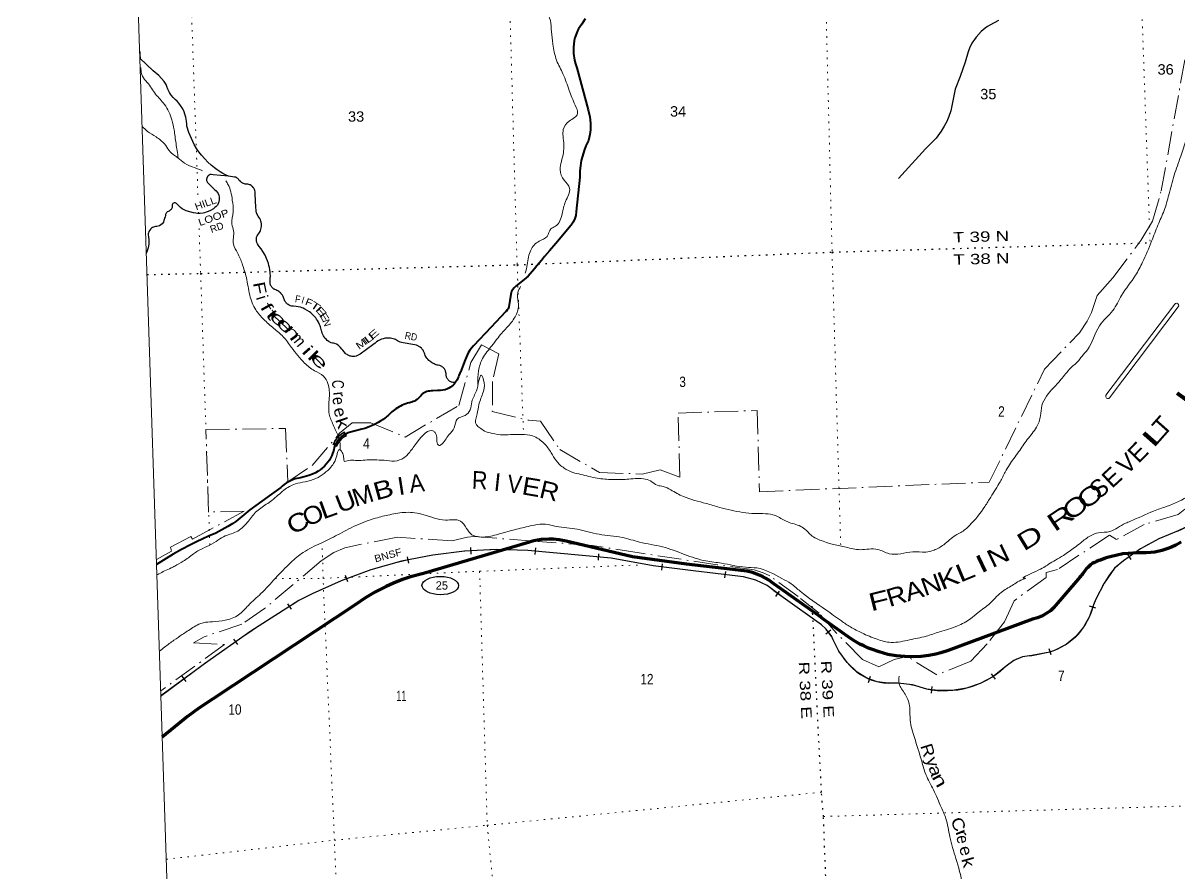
# Model space of a CAD drawing. Header units: feet. Extents: x 727543 to 978287, y 379550 to 572970.
# Drawn here: x 727553 to 747044, y 490263 to 504603 of the extents above; entities that cross this region are included whole.
import ezdxf
from ezdxf.enums import TextEntityAlignment as Align

# ---------------------------------------------------------------- set-up
doc = ezdxf.new("R2010")
doc.units = ezdxf.units.FT
doc.header["$LTSCALE"] = 80
doc.linetypes.add('DOT_DASHED', pattern=[7.7, 5, -1.2, 0.3, -1.2])
doc.linetypes.add('DOTTED', pattern=[1.5, 0.3, -1.2])
for name, color, linetype, lineweight in [('17', 7, 'Continuous', 25), ('23', 7, 'Continuous', 70), ('26', 7, 'Continuous', 40), ('29', 7, 'Continuous', 25), ('34', 7, 'Continuous', 25), ('39', 7, 'Continuous', 13), ('4', 7, 'Continuous', 13), ('44', 7, 'DOT_DASHED', 13), ('6', 7, 'DOTTED', 25), ('61', 7, 'Continuous', 13), ('7', 7, 'DOTTED', 13)]:
    doc.layers.add(name, color=color, linetype=linetype, lineweight=lineweight)
doc.layers.add('30', color=7, linetype='Continuous')
doc.layers.add('41', color=7, linetype='Continuous')

msp = doc.modelspace()

# ---------------------------------------------------------------- linework, layer by layer
at = {"layer": '17'}
msp.add_ellipse((734588.53, 495111.95), major_axis=(309.24, -1), ratio=0.500121, dxfattribs=at)
at = {"layer": '23'}
for points in [[(740325.32, 495064.05), (740215.51, 495143.04), (740120.8, 495210.05), (740009.31, 495270.9), (739925.96, 495304.71), (739851.63, 495329.5), (739758.16, 495353.17), (739521.16, 495380.32), (738740.75, 495471), (737831.64, 495595.72), (736709.23, 495860.86), (736594.04, 495884.51), (736499.44, 495894.65), (736419.91, 495896.76), (736288.98, 495888.02), (736163.12, 495864.36), (736035.43, 495828.16), (734304.95, 495315.34), (734084.06, 495258.07), (733951.17, 495212.99), (733796.87, 495153.27), (733674.11, 495098.05), (733484.9, 494998.88), (733318.21, 494899.71), (733155.19, 494784.37), (730748.35, 493192.68), (730514.98, 493040.27), (730325.77, 492902.78), (729899.34, 492552.9)], [(747085.53, 495841.64), (746990.22, 495792.46), (746917.25, 495758.94), (746838.32, 495730.63), (746754.93, 495704.55), (746639.51, 495677.73), (746570.26, 495670.29), (746491.33, 495663.58), (746413.9, 495662.09), (746337.95, 495662.09), (746266.46, 495660.6), (746188.28, 495654.64), (746098.18, 495644.21), (746002.13, 495626.33), (745909.06, 495604.72), (745818.96, 495577.9), (745788.25, 495566.18), (745720.87, 495541.22), (745692.2, 495532.27), (745656.83, 495519.61), (745619.97, 495501.73), (745582.37, 495481.61), (745555.19, 495462.61), (745529.88, 495441), (745506.05, 495419.02), (745487.06, 495398.16), (745472.64, 495380), (745459.24, 495361.56), (745432.43, 495321.51), (745418.29, 495304.37), (745406.93, 495290.96), (745389.62, 495271.03), (745374.35, 495252.78), (745343.61, 495217.92), (744931.68, 494737.69), (744877.89, 494687.02), (744804.81, 494637.58), (744746.14, 494602.57), (744658.66, 494567.55), (744575.29, 494542.84), (743152.88, 494015.26), (743029.92, 493975.9), (742944.49, 493954.27), (742825.1, 493931.61), (742700.56, 493916.16), (742576.02, 493909.98), (742423.69, 493912.04), (742274.45, 493925.43), (742133.44, 493950.15), (741987.29, 493991.34), (741859.67, 494036.66), (741811.02, 494056.6), (741729.47, 494093.57), (741663.24, 494124.68), (741580.33, 494174.27), (741500.58, 494224.77), (741153.43, 494473.41), (741056.11, 494541.48), (740960.59, 494610.01), (740325.32, 495064.05)]]:
    msp.add_lwpolyline(points, dxfattribs=at)
at = {"layer": '26'}
for points in [[(737031.39, 504672.76), (736973.61, 504587.85), (736917.81, 504504.78), (736901.56, 504473.52), (736882.92, 504427.09), (736859.54, 504357.26), (736848.58, 504309), (736832.49, 504190.18), (736834.69, 504090), (736853.69, 503975.2), (736870.49, 503916.7), (736892.42, 503850.16), (737080.89, 503141.43), (737108.19, 503022.97), (737122.81, 502914.75), (737119.88, 502800.68), (737109.65, 502721.7), (737087.73, 502623.72), (737042.42, 502530.12), (737012.1, 502452.98), (736984.33, 502360.12), (736964.6, 502283.34), (736949.98, 502193.4), (736941.94, 502109.31), (736939.02, 502004.75), (736880.75, 501422.83), (736871.79, 501356.16), (736855.71, 501304.98), (736826.48, 501243.55), (736797.25, 501193.83), (736535.82, 500886.18), (736432.05, 500762.97), (736348.28, 500662.52), (736295.3, 500599.27), (736217.65, 500507.14), (736176.18, 500456.87), (736072.02, 500332.94), (736038.52, 500305.98), (735861.29, 500161.84), (735845.4, 500149.32), (735832.07, 500136.53), (735810.69, 500109.65), (735799.36, 500091.01), (735791.33, 500072.91), (735784.2, 500052.44), (735779.63, 500031.78), (735745.57, 499817.96), (735738.53, 499799.8), (735730.49, 499784.08), (735716.6, 499762.15), (735697.6, 499736.92), (735689.91, 499729.06), (735689.91, 499729.06), (735444.75, 499471.85), (735146.77, 499158.12), (735084.47, 499086.15), (735057.43, 499041.54), (735005.55, 498923.08), (734964.63, 498801.7), (734926.79, 498712.49), (734918.81, 498693.21), (734902.12, 498653.75), (734894.23, 498634.71), (734879.04, 498598.55), (734870.66, 498581.19), (734861.09, 498563.92), (734846.54, 498541.69)], [(734846.54, 498541.69), (734822.25, 498512.47), (734803.27, 498492.51), (734785.57, 498476.74), (734758.23, 498458.07), (734734.74, 498443.9), (734708.68, 498431.35), (734669.75, 498416.54), (734630.18, 498408.17), (734592.7, 498404.79), (734538.33, 498401.25), (734462.08, 498397.06), (734435.7, 498396.74), (734408.15, 498394.5), (734387.68, 498390.79), (734381.27, 498389.35), (734361.64, 498384.07), (734338.79, 498375.78), (734318.83, 498366.27), (734294.05, 498352.26), (734279.4, 498341.64), (734272.96, 498334.87), (734266.04, 498324.08), (734259.25, 498314.62), (734247.66, 498299.8), (734231.89, 498282.9), (734217.57, 498269.69), (734196.64, 498252.62), (734176.28, 498239.5), (734151.5, 498225.81), (734130.25, 498215.98), (734108.21, 498208.09), (734085.67, 498201.65), (734066.84, 498197.95), (734055.09, 498194.73), (734034.33, 498188.29), (734004.87, 498178.14), (733974.78, 498166.54), (733944.84, 498153.5), (733919.41, 498141.58), (733893.98, 498128.05), (733836.29, 498091.9), (733814.72, 498076.76), (733793.48, 498060.01), (733771.59, 498042.3), (733749.54, 498021.85), (733707.04, 497982.88), (733694.17, 497972.25), (733673.25, 497953.24), (733659.25, 497942.45), (733622.06, 497914.59), (733586.34, 497890.44), (733540.63, 497862.74), (733478.5, 497829.56), (733439.23, 497811.21), (733389.66, 497790.59), (733313.85, 497763.05), (733262.35, 497748.88), (733053.26, 497696.53), (733032.68, 497689.14), (733010.15, 497680.12), (732986.01, 497667.88), (732961.87, 497652.74), (732929.68, 497629.88), (732909.08, 497610.87), (732894.27, 497597.67), (732875.28, 497577.05), (732854.36, 497550.32), (732840.84, 497529.39), (732817.02, 497483.32), (732800.92, 497443.39), (732789.98, 497406.02), (732782.25, 497370.6), (732772.6, 497340.96), (732759.08, 497307.47), (732739.77, 497270.11), (732717.88, 497230.17), (732692.13, 497194.1), (732662.51, 497157.38), (732633.54, 497124.53), (732597.49, 497091.67), (732562.09, 497064.62), (732526.68, 497039.5), (732483.54, 497014.37), (732433.33, 496990.54), (732369.6, 496966.71), (732289.77, 496946.09), (732229.9, 496931.92), (732142.02, 496910.35), (732096.32, 496894.24), (732048.68, 496872.98), (731993.95, 496842.71), (731954.68, 496814.36), (731923.78, 496789.24), (731896.1, 496766.05), (731742.88, 496656.55), (731578.08, 496535.44), (731375.45, 496390.77), (731141.44, 496190.56), (731090.53, 496158.69)], [(731090.53, 496158.69), (731004.8, 496106.75), (730905.66, 496052), (730800.08, 495998.53), (730679.69, 495943.14), (730584.33, 495902.52), (730477.02, 495850.97), (730373.27, 495800.15), (730221.6, 495719.25), (730081.37, 495639.07), (729803.15, 495465.7)]]:
    msp.add_lwpolyline(points, dxfattribs=at)
at = {"layer": '29'}
for points in [[(744002.75, 504644.63), (743853.28, 504569.38), (743816.12, 504548.39), (743778.53, 504519.52), (743710.1, 504463.32), (743624.42, 504363.6), (743552.73, 504265.62), (743512.52, 504178.14), (743489.79, 504116.9), (743441.8, 503943.59), (743353.4, 503700.5), (743273.21, 503488.64), (743200.7, 503123.98), (743165.88, 503024.72), (743130.91, 502945.11), (743086.32, 502862.88), (743037.36, 502779.77), (742949.5, 502661.25), (742771.39, 502480.05), (742316.8, 501982.95)], [(731016.42, 502017.57), (730965.68, 502043.71), (730921.38, 502068.06), (730876.46, 502095.53), (730827.79, 502127.37), (730782.24, 502158.58), (730723.92, 502206.34), (730669.01, 502257.53), (730616.6, 502312.47), (730562.94, 502373.65), (730518.02, 502432.34), (730476.84, 502489.77), (730435.66, 502557.2), (730347.07, 502756.98), (730314.62, 502863.11), (730311.81, 502897.14), (730309.32, 502950.2), (730296.84, 503017), (730281.86, 503066.32), (730267.51, 503107.53), (730244.43, 503156.85), (730208.87, 503213.04), (730179.54, 503250.49), (730148.34, 503284.21), (730117.15, 503315.42), (730083.15, 503348.2), (730057.57, 503380.04), (730040.73, 503403.14), (730021.38, 503432.48), (729991.04, 503491.26), (729975.6, 503531.84), (729963.36, 503568.58), (729944.72, 503598.95), (729928.81, 503619.09), (729843.64, 503718.36), (729747.55, 503798.27), (729520.97, 504009.83)], [(731016.42, 502017.57), (730757.53, 502043.59), (730722.47, 502046.61), (730707.36, 502046.61), (730689.82, 502039.35), (730675.92, 502028.46), (730662.62, 502014.55), (730648.11, 501989.14), (730646.29, 501969.18), (730647.5, 501947.4), (730655.97, 501923.81), (730663.83, 501911.1), (730787.54, 501791.49), (730808.17, 501772.73), (730825.7, 501749.75), (730840.82, 501725.55), (730852.31, 501697.12), (730858.96, 501664.45), (730860.17, 501627.55), (730854.72, 501588.23), (730844.45, 501559.79), (730829.94, 501531.36), (730806.22, 501507.02), (730785.96, 501489.77), (730762.99, 501471.02), (730711.6, 501440.47), (730672.9, 501423.23), (730638.14, 501410.83), (730613.05, 501404.17), (730587.66, 501398.43), (730537.33, 501392.84), (730493.19, 501391.03), (730465.99, 501393.44), (730425.48, 501401.91), (730301.81, 501434.97), (730268.14, 501451.67), (730237.61, 501470.43), (730205.56, 501494.32), (730186.22, 501512.77), (730167.78, 501531.53), (730152.66, 501550.58), (730141.18, 501560.56), (730129.39, 501566.31), (730116.09, 501568.43), (730102.18, 501568.13), (730089.48, 501563.29), (730079.21, 501557.24), (730071.04, 501549.07), (730066.21, 501536.67), (730065.3, 501523.97), (730067.42, 501513.98), (730067.11, 501502.49), (730064.09, 501488.88), (730059.56, 501478.59), (730049.88, 501460.14), (730039.61, 501449.56), (730029.03, 501441.39), (730012.86, 501432.47), (729996.23, 501425.21), (729983.53, 501417.04), (729974.46, 501407.97), (729965.7, 501395.26), (729959.95, 501385.28), (729954.21, 501371.07), (729951.19, 501355.34), (729946.65, 501334.77), (729939.03, 501307.17), (729928, 501271.03), (729917.8, 501245.69), (729897.85, 501217.86), (729876.08, 501197.89), (729852.81, 501184.28), (729829.53, 501175.21), (729808.67, 501170.97), (729786.68, 501168.49), (729766.04, 501165.23), (729749.42, 501159.78), (729734.3, 501152.82), (729718.89, 501143.45), (729701.51, 501128.17), (729687.6, 501110.93), (729674.91, 501088.55), (729666.14, 501064.05), (729663.12, 501045.29), (729662.51, 501023.21), (729664.63, 501001.13), (729671.04, 500939.95), (729673.24, 500909.93), (729671.43, 500873.93), (729668.86, 500845.95), (729661.3, 500808.75), (729652.23, 500776.99), (729629.74, 500716.59)], [(731717.49, 500237.26), (731719.19, 500256.5), (731721.11, 500284.38), (731721.7, 500307.75), (731721.99, 500329.35), (731721.99, 500349.17), (731720.52, 500371.35), (731719.33, 500392.35), (731717.26, 500409.51), (731714.6, 500427.85), (731713.12, 500444.42), (731707.22, 500477.55), (731699.23, 500513.05), (731690.07, 500547.66), (731675.58, 500591.14), (731659.32, 500633.44), (731633.3, 500688.17), (731598.13, 500748.81), (731565.31, 500793.77), (731534.86, 500834.89), (731520.97, 500851.16), (731502.64, 500878.08), (731493.18, 500902.34), (731486.75, 500931.55), (731487.35, 500964.82), (731490.98, 500989.62), (731500.65, 501012.01), (731512.14, 501030.76), (731527.86, 501053.14), (731539.34, 501070.08), (731547.81, 501084.6), (731556.27, 501105.16), (731563.53, 501124.52), (731568.82, 501146.15), (731572.45, 501170.35), (731573.05, 501195.75), (731571.24, 501218.44), (731567.31, 501242.03), (731562.77, 501261.09), (731553.41, 501284.38), (731544.04, 501304.34), (731528.32, 501328.23), (731515.93, 501345.47), (731496.88, 501382.68), (731490.54, 501403.24), (731482.98, 501431.37), (731480.86, 501449.22), (731479.05, 501490.65), (731463.75, 501723.29), (731463.79, 501741.85), (731463.49, 501757.58), (731459.56, 501776.63), (731452.6, 501794.78), (731446.86, 501807.18), (731440.82, 501817.46), (731431.45, 501830.47), (731418.45, 501845.29), (731409.98, 501852.25), (731395.78, 501862.23), (731380.36, 501871.91), (731369.78, 501876.14), (731357.09, 501880.07), (731342.88, 501882.79), (731328.37, 501884.91), (731315.07, 501885.21), (731299.35, 501887.63), (731283.63, 501890.66), (731268.22, 501896.1), (731251.29, 501903.97), (731232.85, 501914.55), (731215.92, 501928.47), (731198.39, 501946.61), (731189.55, 501958.34), (731182.6, 501968.77), (731177.46, 501975.13), (731171.42, 501981.33), (731163.86, 501987.68), (731156.45, 501992.67), (731149.5, 501996.45), (731143.91, 501998.87), (731137.26, 502001.44), (731128.49, 502003.86), (731117.31, 502005.67), (731016.42, 502017.57)], [(733084.78, 498980.83), (733067.16, 498984.95), (733055.63, 498988.49), (733044.4, 498993.23), (733034.06, 498997.66), (733024.9, 499002.99), (733015.44, 499008.6), (733001.84, 499018.66), (732988.84, 499029.9), (732942.73, 499084.02), (732927.95, 499102.06), (732904.9, 499130.45), (732893.97, 499141.98), (732883.62, 499151.45), (732873.28, 499160.32), (732863.52, 499168.01), (732836.18, 499184.13), (732810.47, 499194.18), (732788.89, 499200.1), (732768.21, 499203.65), (732746.3, 499209.38), (732738.1, 499213.15), (732726.65, 499219.07), (732716.82, 499224.84), (732706.1, 499231.57), (732681.44, 499249.76), (732661.34, 499268.39), (732643.01, 499288.21), (732627.05, 499309.8), (732618.18, 499323.11), (732606.36, 499346.47), (732596.01, 499371.91), (732587.89, 499396.61), (732584.94, 499412.28), (732580.8, 499431.21), (732575.48, 499453.99), (732567.5, 499477.94), (732560.99, 499497.17), (732553.61, 499515.51), (732533.8, 499557.5), (732517.84, 499584.71), (732502.47, 499608.66), (732487.1, 499629.66), (732469.37, 499650.96), (732451.63, 499670.77), (732429.17, 499693.25), (732407.3, 499712.77), (732380.99, 499733.18), (732306.38, 499777.62), (732276.3, 499791.29), (732258.64, 499798.32), (732230.41, 499808.08), (732192.77, 499818.02), (732157.22, 499821.28), (732111.96, 499825.23), (732079.89, 499828.34), (732058.9, 499834.4), (732037.17, 499844.61), (732023.21, 499853.25), (732012.86, 499860.35), (732003.7, 499868.04), (731994.9, 499875.85), (731991.39, 499879.62), (731986.29, 499885.24), (731981.89, 499890.64), (731977.05, 499897.15), (731967.59, 499911.9), (731960.2, 499925.51), (731953.25, 499942.81), (731949.56, 499958.04), (731937.51, 499988.15), (731931.89, 499999.39), (731924.35, 500011.96), (731915.63, 500024.23), (731907.21, 500034.88), (731903.22, 500040.5), (731891.39, 500052.5), (731877.5, 500065.52), (731863.9, 500075.87), (731847.34, 500085.63), (731833.74, 500093.62), (731816.3, 500101.31), (731800.38, 500107.12), (731792.32, 500110.74), (731783.45, 500115.55), (731774.36, 500121.61), (731766.3, 500127.75), (731757.73, 500135.37), (731750.23, 500143.47), (731745.06, 500149.76), (731738.85, 500158.86), (731734.49, 500166.18), (731730.79, 500172.98), (731727.4, 500181.05), (731724.59, 500188.45), (731721.41, 500199.61), (731719.27, 500209.82), (731718.01, 500220.32), (731717.57, 500229.86), (731717.49, 500237.26)], [(734843.85, 498538.5), (734826.73, 498537.26), (734807.67, 498538.59), (734790.38, 498542.14), (734776.2, 498546.57), (734763.64, 498552.19), (734754.51, 498556.67), (734744.24, 498563.62), (734738.48, 498567.69), (734733.01, 498572.42), (734729.1, 498576.04), (734724.89, 498580.18), (734720.75, 498584.69), (734714.32, 498592.31), (734710.04, 498598.37), (734703.99, 498607.69), (734698.23, 498619.08), (734694.09, 498629.43), (734690.62, 498640.15), (734687.74, 498653.53), (734686.3, 498667.91), (734685.41, 498681.21), (734684.97, 498693.04), (734683.49, 498703.54), (734681.42, 498714.33), (734677.58, 498726.46), (734674.18, 498735.77), (734670.63, 498744.05), (734664.13, 498756.62), (734656.3, 498768.45), (734646.25, 498780.57), (734639.9, 498787.37), (734630.74, 498795.8), (734620.1, 498804.08), (734611.68, 498809.11), (734601.34, 498815.17), (734592.47, 498819.01), (734582.72, 498823.01), (734572.97, 498825.52), (734554.13, 498828.85), (734533.74, 498833.58), (734517.78, 498838.01), (734502.41, 498843.34), (734485.27, 498851.02), (734471.98, 498856.94), (734456.02, 498865.81), (734440.65, 498875.57), (734427.05, 498885.33), (734409.62, 498899.82), (734395.43, 498912.24), (734376.15, 498932.42), (734362.63, 498948.02), (734349.63, 498968.13), (734334.19, 498995.99), (734326.8, 499014.33), (734322.07, 499031.77), (734317.05, 499044.49), (734310.54, 499058.09), (734304.93, 499069.03), (734297.54, 499081.16), (734288.31, 499093.95), (734277.08, 499107.7), (734268.95, 499116.13), (734249.6, 499133.13), (734238.66, 499140.97), (734228.47, 499147.33), (734217.83, 499153.39), (734208.52, 499158.12), (734184.28, 499167.74), (734160.05, 499174.24), (734122.81, 499180.45), (733962.89, 499208.71), (733932.79, 499215.05), (733910.33, 499220.97), (733889.64, 499229.25), (733868.95, 499239.3), (733849.45, 499251.72), (733835.08, 499262.03), (733815.76, 499270.06), (733794.48, 499276.56), (733770.24, 499282.48), (733748.96, 499285.43), (733718.11, 499287.32), (733686.78, 499286.73), (733657.23, 499284.37), (733625.9, 499277.27), (733598.12, 499267.81), (733572.11, 499257.75), (733541.37, 499242.37), (733511.82, 499222.85), (733488.17, 499202.15), (733450.93, 499171.99), (733237.25, 499016.15), (733216.57, 499003.73), (733192.33, 498991.31), (733166.91, 498983.62), (733148, 498979.48), (733123.76, 498977.11), (733102.48, 498977.7), (733084.78, 498980.83)]]:
    msp.add_lwpolyline(points, dxfattribs=at)
at = {"layer": '34'}
for p, q in [((735109.67, 495643.11), (735104.28, 495753.59)), ((736186.37, 495635.75), (736196.72, 495745.88)), ((734058.33, 495486.93), (734036.6, 495595.39)), ((737254.12, 495538.04), (737264.47, 495648.17)), ((746238.73, 495554), (746175.26, 495644.59)), ((738324.31, 495369.25), (738338.37, 495478.97)), ((739389.32, 495240.74), (739402.31, 495350.58)), ((733027.65, 495176.86), (732990.05, 495280.88)), ((740246.21, 494928.99), (740310.54, 495018.96)), ((732077.64, 494711.73), (732017.88, 494804.81)), ((745644.74, 494728.5), (745539.57, 494762.76)), ((741087.69, 494295.76), (741175.82, 494362.6)), ((731171.63, 494117.78), (731108.04, 494208.29)), ((744892.88, 493941.51), (744855.88, 494045.75)), ((730302.72, 493491.8), (730237.13, 493580.87)), ((741808.95, 493477.48), (741846.05, 493581.68)), ((743949.37, 493534.42), (743881.73, 493621.93)), ((742870.52, 493297.99), (742886.23, 493407.48))]:
    msp.add_line(p, q, dxfattribs=at)
at = {"layer": '34', "lineweight": 13}
for p, q in [((741014.41, 494448.68), (740215.59, 495019.86)), ((744866.28, 493988.84), (744566.76, 493928.02)), ((730438.75, 493661.64), (729868.16, 493241.51))]:
    msp.add_line(p, q, dxfattribs=at)
at = {"layer": '34'}
for points in [[(747257.56, 496144.07), (747034.53, 496032.68), (746708.32, 495900.95), (746399.06, 495733.01), (746110.86, 495531.08), (745958.63, 495402.83), (745783.19, 495151.46), (745641.99, 494879.48), (745603.09, 494785.34), (745538.93, 494588.42), (745438.28, 494407.58), (745304.83, 494249.39), (745143.52, 494119.72), (744960.32, 494023.38), (744865.99, 493989.9), (744566.58, 493929.11), (744408.11, 493908.15), (744259.59, 493848.57), (744130.48, 493754.12), (744099.43, 493722.71), (743906.51, 493573.6), (743691.87, 493457.97), (743461.25, 493378.9), (743220.81, 493338.51), (742977, 493337.87), (742790.87, 493364.58), (742550.6, 493433.66), (742302.25, 493463.61), (742141.64, 493461.8), (741956.01, 493485.85), (741779.7, 493548.63), (741620.62, 493647.32), (741619.74, 493648.02), (741449.98, 493814.63), (741310.48, 494007.25), (741205.12, 494220.52), (741196.76, 494242.29), (741092.88, 494379.27), (741015.1, 494449.54), (740367.95, 494908.71), (740098.58, 495110.12), (739908.45, 495202.62), (739704.41, 495257.68)], [(739704.26, 495257.71), (739607.44, 495269.91), (738854.38, 495359), (738178.74, 495445.59), (737472.32, 495572.38), (736066.95, 495704.44), (735530.5, 495718.29), (734994.51, 495692.16), (734461.94, 495626.18), (733935.77, 495520.72), (733418.91, 495376.37), (732914.25, 495193.93), (732424.58, 494974.41), (732202.72, 494860.02), (731394.97, 494341.41), (730609.56, 493789.62), (730438.1, 493662.52), (729876.36, 493248.66)]]:
    msp.add_lwpolyline(points, dxfattribs=at)
at = {"layer": '34', "lineweight": 13}
msp.add_lwpolyline([(739607.31, 495268.82), (738854.25, 495357.91), (738178.57, 495444.5), (737472.17, 495571.29), (736066.88, 495703.34)], dxfattribs=at)
for centre, radius, start, end in [((746448.45, 497485.2), 1567.39, 291.97523, 310.25849), ((748029.47, 493099.37), 3096.36, 108.73429, 131.95391), ((735612.96, 488518.01), 7199.65, 86.38523, 118.26763), ((747793.37, 493935.28), 2348.35, 141.34647, 158.78793), ((739516.12, 494154.6), 1117.95, 47.79331, 85.32143), ((744241.49, 475220.87), 23034.27, 121.50831, 126.81451), ((744554.16, 495018.08), 1075.53, 286.87, 347.48161), ((740558.99, 493866.54), 739.12, 30.50741, 51.96355), ((742524.36, 494739.55), 1418.77, 200.54025, 230.34783), ((744570.88, 493287.55), 640.48, 90.36838, 137.30251), ((742161.11, 494340.82), 880.33, 231.99095, 268.72905), ((743095.07, 494822.81), 1490.73, 258.21659, 312.39448), ((742239.5, 491898.91), 1564.86, 69.37826, 93.58767)]:
    msp.add_arc(centre, radius, start, end, dxfattribs=at)
at = {"layer": '39'}
for p, q in [((745814.72, 498322.9), (746974.5, 499859.81)), ((745874.59, 498277.72), (747034.37, 499814.63))]:
    msp.add_line(p, q, dxfattribs=at)
for centre, radius, start, end in [((747004.69, 499837.56), 37.51, 322.30589, 143.61514), ((745848.65, 498305.61), 38.09, 152.99555, 312.92549)]:
    msp.add_arc(centre, radius, start, end, dxfattribs=at)
for points in [[(736021.74, 500381.99), (736055.18, 500528.62), (736113.58, 500773.42), (736254.23, 500921.89), (736389.08, 501003.38), (736453.53, 501131.03), (736530.92, 501176.17), (736643.21, 501384.37), (736698.88, 501590.63), (736768.02, 501817.58), (736678.39, 501952.11), (736609.47, 502131.85), (736631.04, 502270.18), (736664.46, 502417), (736672.15, 502546.76), (736658.94, 502696.03), (736663.14, 502809.48), (736763.63, 502948.48), (736902.95, 503076.67), (736863.66, 503218.98), (736761.99, 503468.43), (736657.32, 503746.09), (736550.28, 503975.12), (736486.19, 504250.13), (736462.88, 504457.74), (736444.23, 504647.29), (736414.35, 504810.16), (736449.3, 504912.53), (736451.34, 505029.95), (736472.21, 505129.81), (736478.71, 505235.24), (736432.82, 505510.87), (736479.34, 505629.82), (736504.52, 505663.05), (736536.96, 505779.49), (736521.59, 505991.42), (736557.88, 506172.74), (736625.12, 506336.9), (736659.8, 506506.03), (736664.69, 506540.59), (736647.18, 506873.84), (736609.91, 507016.23), (736584.27, 507114.49), (736667.34, 507289.32), (736839.01, 507418.61), (736940.4, 507531.34), (736950.44, 507533.7), (737003.38, 507642.75), (737125.83, 507790.59), (737247.39, 507964.71), (737487.13, 508233.91), (737632.12, 508491.79), (737744.4, 508641.31), (737830.27, 508911.32), (737879.34, 509192.22), (738004.51, 509319.93), (738177.09, 509481.62), (738320.82, 509658.52), (738436.36, 509771.73), (738628.61, 509950.28), (738770.45, 510123.07), (738887.68, 510305.13), (738935.34, 510509.1), (738928.48, 510767.85), (738920.58, 510998.24), (738953.45, 511161.23), (739029.84, 511412.72), (739117.65, 511626.14), (739160.15, 511803.63), (739141.78, 511985.1), (739108.64, 512242.96), (739116.84, 512475.92), (739082.59, 512766.11), (739071.92, 513077.35), (739026.24, 513405.59), (739001.17, 513546.37), (738981.86, 513932.17), (738923.91, 514205.36), (738835.7, 514475.5), (738839.72, 514712.37), (738900.54, 514886.43), (738974.75, 515024.53)], [(750247.34, 509663.51), (750109.7, 509545.5), (750042.96, 509484.54), (749968.42, 509415.22), (749775.13, 509266.98), (749608.34, 509113.58), (749449.21, 508972.57), (749280.54, 508815.06), (749141.42, 508680.81), (748964.38, 508531.1), (748786.91, 508334.84), (748638.79, 508167.91), (748501.76, 507973.03), (748411.72, 507824.27), (748292.96, 507628), (748209.61, 507461.26), (748106.88, 507269.57), (747910.22, 506983.63), (747816.63, 506820.59), (747700.42, 506549.53), (747654.74, 506465.01), (747630.04, 506358.96), (747604.33, 506046.48), (747571.02, 505778.26), (747543.72, 505570.95), (747510.99, 505403.91), (747554.26, 505263.76), (747634.75, 505100.59), (747647.82, 504896.68), (747638.17, 504764.84), (747575.34, 504649.38), (747483.84, 504543.06), (747416.41, 504443.64), (747445.3, 504250.38), (747485.09, 504152.6), (747472.15, 503881.03), (747443.31, 503659.5), (747398.15, 503382.78), (747326.93, 503216.45), (747259.49, 503058.35), (747219.5, 502866.79), (747166.68, 502636.35), (747077.11, 502356.09), (746964.59, 502036.6), (746874.8, 501703.72), (746794.78, 501439.98), (746691.83, 501195.68), (746583.72, 500924.9), (746432.01, 500567.65), (746312.05, 500347.06), (746078.71, 500009.28), (745929.61, 499753.28), (745703.67, 499494.67), (745501.06, 499087.12), (745405.59, 498978.64), (745355.24, 498912.17), (745218.08, 498780.01), (745054.7, 498586.26), (744811.26, 498306.81), (744733.7, 498148.36), (744711.29, 497975.61), (744642.93, 497785.1), (744488.18, 497575.46), (744341.52, 497366.08), (744187.06, 497148.35), (744116.34, 497026.56), (744028.81, 496863.72), (743871.69, 496605.43), (743771.89, 496446.23), (743513.66, 496125.8), (743365.97, 496005.42), (743280.49, 495960.01), (743079.46, 495801.39), (742914.63, 495708.75), (742774, 495677.64), (742555.29, 495680.28), (742157.61, 495648.48), (741966.88, 495720.87), (741669.46, 495716.78), (741431.17, 495759.22), (741221.05, 495806.67), (741133.28, 495827.95), (741012.39, 495870.35), (740843.34, 495959.67), (740738.57, 496063.33), (740639.38, 496122.66), (740420.27, 496196.1), (740238.81, 496293.09), (739897.61, 496325.95), (739688.46, 496345.1), (739296.94, 496428.84)], [(729532.21, 504000.86), (729528.43, 504064.18), (729518.08, 504127.26), (729517.04, 504128.93)], [(730169.49, 502327.09), (730131.1, 502570.04), (730098.8, 502803.64), (730062.79, 502968.32), (729936.37, 503231.09), (729786.65, 503406.05), (729646.34, 503601.56), (729564.34, 503707.09), (729539.65, 503838.47), (729538.58, 503853.29)], [(730579.42, 502110.96), (730444.62, 502163.94), (730276.06, 502239.12), (730161.53, 502332.32), (730103.53, 502370.81), (730015.63, 502454.81), (729937.01, 502563.4), (729795.29, 502681.98), (729650.37, 502776.17), (729558.95, 502860.09)], [(732899.96, 497404.05), (732887.03, 497585.63), (732825.64, 497723.14), (732781.73, 497822.81), (732714.7, 498006.67), (732715.52, 498277.82), (732693.04, 498519.86), (732615.82, 498646.71), (732466.99, 498736.72), (732300.6, 498866.6), (732079.08, 499128.13), (731937.17, 499311.45), (731782.56, 499451.85), (731607.25, 499605.7), (731476.28, 499765.12), (731374.67, 500012.54), (731317.98, 500308.03), (731247.33, 500538.3), (731170.12, 500723.84), (731100.29, 500871.18), (731102.7, 501095.85), (731074.35, 501214.26), (731093.63, 501419.28), (731080.84, 501615.1), (731055.7, 501757.9), (731011.24, 501873.74), (730972.27, 501940.71)], [(735222.42, 498506), (735232.16, 498734.11), (735301.85, 498944.9), (735458.48, 499158.66), (735625.22, 499372.76), (735787, 499554.32), (735891.82, 499744.05), (735902.66, 499900.22), (735893.34, 500053.68), (735943.61, 500158.73)], [(739296.94, 496428.84), (739071.97, 496496.01), (738689.38, 496614.45), (738475.01, 496726.51), (738347.51, 496784.87), (738247.67, 496803.72), (738131.82, 496876.64), (738013.09, 496915.08), (737734.08, 496905.54), (737489.3, 496901.22), (737233.5, 496922.83), (736955.97, 496988.2), (736823.3, 497020.09), (736677.04, 497094), (736545.37, 497214.95), (736457.62, 497353.58), (736340.94, 497509.44), (736144.29, 497636.26), (735961.21, 497662.38), (735813.48, 497661.37), (735653.82, 497653.89), (735462.66, 497679.73), (735331.74, 497719.77), (735252.89, 497775.75), (735198.59, 497824.48), (735182.78, 497872.5), (735197.85, 497964.07), (735210.48, 498009.01), (735237.56, 498163.71), (735274.25, 498274.23), (735309.34, 498372.55), (735328.06, 498535.05), (735275.09, 498662.74), (735239.8, 498570.48), (735197.24, 498395.02), (735120.44, 498214.34), (735090.79, 498075.74), (735008.92, 497983.91), (734873.51, 497918.58), (734821.76, 497775.18), (734734.79, 497654.86), (734669.03, 497565.6), (734594.91, 497484.16), (734570.99, 497473.23), (734543.81, 497498.6), (734528.49, 497591.15), (734509.12, 497683.56), (734477.68, 497714.86), (734202.4, 497537.51), (734132.87, 497440.04), (734101.84, 497400.54), (733974.79, 497268.72), (733816.8, 497212.74), (733642.29, 497224.98), (733474, 497233.4), (733419.27, 497235.57), (733160.61, 497222.68), (733039.16, 497222.58), (732966.72, 497209.99), (732958.92, 497260.3), (732953.56, 497298.57), (732922.48, 497378.44), (732889.16, 497405.62), (732842.08, 497302.85), (732742.91, 497110.58), (732490.91, 496917.76), (732308.09, 496863.37), (732144.52, 496826.43), (731949.15, 496719.95), (731749.75, 496549.42), (731653.4, 496482.68), (731474.09, 496347.61), (731334.14, 496178.93), (731145.38, 496016.68), (730933.56, 495936.6), (730806.79, 495855.38), (730649.84, 495769.09), (730498.54, 495695.12), (730425.32, 495646.08), (730251.49, 495520.76), (730108.48, 495441.01), (730048.87, 495408.62), (729937.17, 495360.29), (729843.81, 495308.54), (729808.85, 495292.84)], [(729851.4, 494004.37), (729938.81, 494073.5), (730096.81, 494188.16), (730235.22, 494283.94), (730320.36, 494339.46), (730514.69, 494457.38), (730590.68, 494484.26), (730748.04, 494499.76), (730959.71, 494525.2), (731185.27, 494617.89), (731351.86, 494777.36), (731563.63, 494976.82), (731807.83, 495234.03), (732067.93, 495499.89), (732276.63, 495670.91), (732576.87, 495828.88), (732853.54, 495965.81), (733165.84, 496126.21), (733497.65, 496248.83), (733734.5, 496307.51), (734006.41, 496347.16), (734309.39, 496306.93), (734676.86, 496216.3), (734926.38, 496200.55), (735031.91, 496074.66), (735122.6, 495968.5), (735214.76, 495937.25), (735469.3, 495952.02), (735603.66, 495988.99), (735840.29, 496053.73), (736105.31, 496117.42), (736363.34, 496148.49), (736542.79, 496110.11), (736898.69, 496061.58), (737265.95, 495977.01), (737654.41, 495923.52), (737948.61, 495844.54), (738337.97, 495764.78), (738704.67, 495637.7), (739068.55, 495526.43), (739331.2, 495489.15), (739740.43, 495420.18), (739925.82, 495408.64), (740348.13, 495230.53), (740502.96, 495142.74), (740659.17, 495014.54), (741090.95, 494701.52), (741352.43, 494514.19), (741503.63, 494414.14), (741699.45, 494311.58), (741954.11, 494204.95), (742190.72, 494152.34), (742503, 494195.38), (742780.21, 494257.47), (743008.49, 494330.01), (743310.73, 494429.37), (743529.19, 494552.17), (743657.21, 494655.69), (743854.4, 494808.11), (744044.42, 494992.66), (744230.52, 495114.35), (744449.18, 495231.09), (744459.15, 495235.47), (744445, 495234.99), (744631.31, 495350.62), (744847.81, 495471.33), (745095.68, 495621.43), (745283.53, 495751.28), (745390.01, 495833.83), (745553.94, 495952.74), (745687.88, 496001.83), (745881.49, 496022.61), (746010.83, 496087.73), (746143.86, 496163.09), (746227.67, 496198.33), (746618.55, 496369.51), (746832.53, 496445.62), (747226.68, 496639.17), (747382.46, 496759.83), (747582.57, 496886.04), (747793.43, 497053.1), (747983.58, 497174.92), (748111.24, 497229.87), (748257.88, 497321.89), (748345.88, 497411.9), (748531.43, 497549.76), (748662.32, 497687.77), (748674.97, 497850.07), (748759.71, 498035.07), (748862.16, 498234.84), (748966.51, 498497.39)], [(742327.61, 493584.41), (742325.92, 493456.88), (742427.11, 493280.26), (742500.56, 493086.51), (742513.06, 492840.08), (742583.91, 492545.07), (742706.82, 492148.65), (742777.26, 491924.44), (742907.65, 491663.84), (743035.11, 491370.77), (743114.49, 491181.26), (743181.78, 490871.97), (743283.36, 490507.19), (743387.57, 490065.61), (743386.74, 489735.78), (743291.77, 489317.75), (743211.41, 489064.11), (743006.58, 488721.23), (742949.1, 488567.51), (742941.6, 488314.34), (742976.21, 488131.4), (743002.4, 488016.96), (743003.03, 487998.77)]]:
    msp.add_spline(points, degree=3, dxfattribs=at)
at = {"layer": '4'}
msp.add_lwpolyline([(969937.84, 572954.67), (978041.59, 388968.11), (947496.78, 387643.8), (916945.33, 386361.5), (886396.97, 385118.33), (855846.95, 383920.08), (825295.31, 382766.75), (794742.09, 381652.54), (764187.38, 380580.36), (733631.22, 379550.22), (727552.54, 563611.91)], dxfattribs=at)
msp.add_lwpolyline([(969937.84, 572954.67), (978041.59, 388968.11), (947496.78, 387643.8), (916945.33, 386361.5), (886396.97, 385118.33), (855846.95, 383920.08), (825295.31, 382766.75), (794742.09, 381652.54), (764187.38, 380580.36), (733631.22, 379550.22), (727552.54, 563611.91)], dxfattribs=at)
at = {"layer": '44'}
for points in [[(729800.35, 495550.42), (730053.62, 495692.54), (730053.62, 495692.54), (730035.5, 495758.99), (730382.64, 495940.21), (730406.79, 495891.89), (731281.93, 496369.25), (730679.95, 496350.97), (730634.67, 497743.38), (731980.03, 497763.98), (732015.65, 496864.43), (732426.17, 497136.27), (732891.03, 497682.96), (733103.83, 497858.14), (733417.76, 497858.14), (733995.88, 497618.1), (733995.88, 497618.1), (734899.77, 498150.96), (735104.74, 498878.38), (735283.06, 499172.1), (735576.99, 499021.21), (735470.66, 498554.23), (735465.21, 498048.52), (736079.1, 497901.37), (736280.37, 497884.55), (736603.91, 497409.2), (737270.38, 497019.32), (737990.69, 496993.38), (738297.7, 497065.39), (738629.15, 496938.13), (738598.53, 498022.82), (739933.92, 498066.13), (739970.32, 496694.52), (743847.47, 496858.08), (744779.7, 498764.94), (745366.28, 499377.06), (745497.99, 499573.74), (745573.02, 499718.34), (745668.47, 500006.97), (745931.67, 500305.86), (746404.13, 500933.98), (746599.4, 501258.65), (746746.29, 501773.63), (747244.13, 504533.91)], [(749102.53, 497899.59), (747030.62, 496312.54), (746460.34, 496139.8), (745994.54, 495890.05), (745873.89, 495961.39), (744998.37, 495384.11), (744808.02, 495332.59), (744807.39, 495249.66), (744264.49, 494855.51), (744103, 494497.71), (743810.19, 494131.01), (743534.78, 493833.7), (742960.76, 493604.21), (742459.9, 493916.55), (742242.56, 493865.21), (741986.7, 493740.07), (741705.99, 493865.16), (741264.02, 494313.89), (740976.27, 494644.47), (740623.1, 494925.37), (740143.15, 495275.74), (740031.47, 495327.09), (739880.54, 495375.41), (739260.22, 495463), (737944.13, 495662.35), (737156.29, 495789.21), (736154.13, 495861.7), (735151.97, 495940.23), (735049.34, 495928.15), (734781.43, 495865.74), (733865.08, 495928.92), (732976.94, 495750.5), (732789.95, 495671.41), (732578.84, 495529.53), (731623.49, 494721.8), (731239.28, 494458.88), (730603.74, 494247.34), (730427.7, 494143.77), (730948.63, 494115.9), (729873.53, 493334.24)]]:
    msp.add_lwpolyline(points, dxfattribs=at)
at = {"layer": '6'}
for points in [[(729641.53, 500359.47), (730546.35, 500378.78), (735883.25, 500524.77), (741195.56, 500738.72), (746571.87, 500896.1)], [(741680.06, 471912.55), (741739.36, 472851.29), (741693.25, 475234.45), (741684, 475408.94), (741527.07, 480573.22), (741516.65, 480759.02), (741262.18, 485934.14), (741228.8, 486376.11), (741050.69, 491213.91), (741016.39, 491623.48), (740856.95, 494870.66)]]:
    msp.add_lwpolyline(points, dxfattribs=at)
at = {"layer": '61'}
msp.add_line((732842.03, 497456.26), (732777.62, 497494.68), dxfattribs=at)
for points in [[(732777.62, 497494.68), (732805.63, 497549.64), (732843.38, 497604.92), (732893.08, 497653.09), (732944.21, 497690.76), (732972.48, 497706.32)], [(732969.32, 497695.45), (732948.53, 497684.01), (732898.26, 497646.97), (732849.53, 497599.74), (732812.53, 497545.55), (732788.15, 497497.71), (732838.83, 497467.48)], [(732838.83, 497467.48), (732861.68, 497511.62), (732895.09, 497560.76), (732932.77, 497603.62), (732982.96, 497635.6), (732997.79, 497643.77), (732969.32, 497695.45)], [(732842.03, 497456.26), (732868.56, 497507.52), (732901.43, 497555.85), (732938.03, 497597.48), (732987.04, 497628.72), (733008.65, 497640.62)], [(732972.47, 497706.32), (733008.66, 497640.62), (732972.47, 497706.32)]]:
    msp.add_lwpolyline(points, dxfattribs=at)
at = {"layer": '61', "linetype": 'DOTTED', "lineweight": 100}
msp.add_arc((733159.28, 497337.91), 373.09, 116.67788, 158.57538, dxfattribs=at)
at = {"layer": '7'}
msp.add_line((730510.39, 501415.46), (730513.37, 501329.53), dxfattribs=at)
for points in [[(745946.87, 518133.05), (745981.46, 516886.74), (746171.33, 511529.33), (746371.6, 506222.87), (746559.43, 500866.24)], [(740598.62, 517953.01), (740611, 516656.64), (740881.83, 511358.66), (741063.62, 506059.66), (741195.56, 500738.72), (741341.46, 495779.14)], [(735273.22, 517775), (735320.82, 516564.86), (735542.9, 511212.6), (735733.53, 505832.97), (735883.25, 500524.77), (735992.28, 497661.59)], [(729933.37, 517597.78), (729943.89, 516405.36), (730234.87, 511110.09), (730362.26, 505685.8), (730503.24, 501621.48)], [(730519.99, 501138.66), (730546.35, 500378.78), (730700.98, 495797.65)], [(733187.81, 480085.86), (733062.81, 485204.7), (732801.52, 490814.61), (732611.48, 495233.18), (732595.32, 495838.1)], [(731802.18, 495227.99), (732611.48, 495233.18), (735251.04, 495351.72), (738004.24, 495462.01)], [(735251.04, 495351.72), (735379.83, 491066.63), (735911.58, 485597.48), (736164.63, 480345.43), (736319.68, 475177.03), (736120.48, 471726.87)], [(741050.69, 491213.91), (748832.08, 491441.43), (754390.21, 491629.38), (759672.6, 491830.16), (760360.01, 491835.15)], [(729967.39, 490492.59), (732801.52, 490814.61), (735379.83, 491066.63), (741016.39, 491623.48)]]:
    msp.add_lwpolyline(points, dxfattribs=at)

# ---------------------------------------------------------------- texts
at = {"layer": '17'}
msp.add_text('25', height=140, dxfattribs=at).set_placement((734614.58, 495043.64), align=Align.CENTER)
at = {"layer": '30'}
for s, rotation, width, p in [('HILL', 19.633, 1.1, (730649.26, 501505.83)), ('LOOP ', 19.633, 1.2, (730808.93, 501275.82)), ('F', 351.012, 0.9, (732175.18, 499887.12)), ('I', 342.761, 0.85, (732254.67, 499871.39)), ('F', 338.294, 1.2, (732353.15, 499834.47)), ('T', 326.221, 1.65, (732447.78, 499777.17)), ('E', 312.974, 1.75, (732533.55, 499691.68)), ('E', 302.69, 1.4, (732582.36, 499610.23)), ('E', 41.194, 1.7, (733503.58, 499308.66)), ('RD', 349.979, 0.9, (734084.82, 499258.25)), ('M', 36.104, 1.3, (733288.12, 499139.89)), ('I', 36.104, 1.05, (733356.88, 499190.03)), ('L', 36.104, 1.75, (733417.22, 499234.05))]:
    msp.add_text(s, height=120, rotation=rotation, dxfattribs=dict(at, width=width)).set_placement(p, align=Align.CENTER)
for s, rotation, p in [('RD', 19.633, (730838.86, 501099.89)), ('N', 288.703, (732617.53, 499525.04))]:
    msp.add_text(s, height=120, rotation=rotation, dxfattribs=at).set_placement(p, align=Align.CENTER)
at = {"layer": '34', "width": 1.1}
msp.add_text('BNSF', height=120, rotation=15.604, dxfattribs=at).set_placement((733495.81, 495501.67))
at = {"layer": '41'}
for s, height, rotation, width, p in [('F', 200, 281.098, 1.3, (731447.25, 500113.93)), ('f', 200, 299.129, 1.65, (731572.67, 499761.09)), ('t', 200, 310.291, 1.8, (731677.1, 499623.86)), ('e', 200, 318.753, 1.9, (731794.55, 499539.65)), ('e', 200, 316.932, 1.95, (731906.92, 499431.78)), ('n', 200, 306.234, 1.8, (732017.1, 499322.55)), ('i', 200, 311.426, 1.75, (732274.39, 499014.98)), ('l', 200, 314.666, 1.85, (732370.26, 498921.99)), ('e', 200, 313.725, 2, (732479, 498836.94)), ('C', 200, 267.948, 0.75, (732764.44, 498511.85)), ('L', 300, 54.294, 1.75, (747317.89, 498269.62)), ('e', 200, 278.011, 0.9, (732776.27, 498215.35)), ('e', 200, 286.848, 1.1, (732805.57, 498009.85)), ('k', 200, 289.073, 1.35, (732842.22, 497825.03)), ('L', 300, 48.531, 1.95, (746754.57, 497574.56)), ('R', 300, 357.661, 0.9, (735247.68, 496740.67)), ('B', 300, 15.459, 1.25, (733667.15, 496589.59)), ('I', 300, 8.759, 1.1, (733949.77, 496644.93)), ('A', 300, 7.06, 0.95, (734209.1, 496690.29)), ('V', 300, 353.961, 0.9, (735827.41, 496674.73)), ('E', 300, 350.262, 1.15, (736101.09, 496628.06)), ('R', 300, 346.562, 1.1, (736395.74, 496563.94)), ('U', 300, 21.158, 1.15, (733046.77, 496389.73)), ('M', 300, 17.459, 1.05, (733325.47, 496490.25)), ('O', 300, 37.004, 1.4, (745635.65, 496505.17)), ('O', 300, 23.557, 1.1, (732499.66, 496167.73)), ('L', 300, 19.858, 1.25, (732741.71, 496272.32)), ('O', 300, 37.004, 1.4, (745388.1, 496318.6)), ('C', 300, 27.256, 1.25, (732251.82, 496043.52)), ('R', 300, 34.122, 1.55, (745132.66, 496132.07)), ('D', 300, 31.24, 1.45, (744608, 495791.63)), ('N', 300, 25.477, 1.25, (744061.19, 495479.89)), ('I', 300, 25.477, 1.6, (743781.35, 495346.53)), ('N', 300, 19.714, 1.15, (742916.05, 494986.88)), ('K', 300, 22.595, 1.3, (743209.89, 495096.29)), ('L', 300, 22.595, 1.35, (743496.11, 495215.39)), ('R', 300, 16.832, 1.15, (742323.12, 494795.15)), ('A', 300, 16.832, 1.15, (742619.84, 494884.91)), ('F', 300, 13.95, 1.4, (742020.37, 494715.6)), ('R', 200, 287.191, 1.15, (742714.89, 492301.55)), ('y', 200, 287.261, 1.2, (742796.69, 492107.45)), ('a', 200, 287.63, 1.25, (742846.58, 491958.82)), ('n', 200, 298.526, 1.55, (742926.34, 491780.28)), ('C', 200, 293.4, 1.2, (743234.15, 491044.79)), ('r', 200, 292.073, 1.4, (743295.44, 490897.67)), ('e', 200, 280.378, 0.95, (743302.95, 490811.85)), ('e', 200, 285.529, 1.1, (743357.28, 490610.78)), ('k', 200, 285.593, 1.25, (743394.14, 490414.93))]:
    msp.add_text(s, height=height, rotation=rotation, dxfattribs=dict(at, width=width)).set_placement(p, align=Align.CENTER)
for s, height, rotation, p in [('i', 200, 286.863, (731486.66, 499943.74)), ('m', 200, 309.101, (732122.62, 499205.41)), ('r', 200, 276.185, (732786.31, 498331.13)), ('T', 300, 48.531, (746873.78, 497709.48)), ('E', 300, 45.649, (746457.92, 497257.3)), ('V', 300, 42.767, (746261.19, 497059.56)), ('E', 300, 42.767, (746014.53, 496831.4)), ('I', 300, 353.961, (735537.25, 496707.35)), ('S', 300, 39.886, (745793.39, 496640.88))]:
    msp.add_text(s, height=height, rotation=rotation, dxfattribs=at).set_placement(p, align=Align.CENTER)
at = {"layer": '6', "width": 1.35}
for s, rotation, p in [('T 39 N', 1.677, (743236.48, 500898.51)), ('T 38 N', 1.677, (743242.99, 500523.53)), ('R 38 E', 272.811, (740633.04, 493823.57)), ('R 39 E', 272.811, (741007.62, 493841.32))]:
    msp.add_text(s, height=175, rotation=rotation, dxfattribs=at).set_placement(p)
at = {"layer": '7'}
for s, width, p in [('36', 1.05, (746684.16, 503734.9)), ('35', 1.05, (743693.37, 503318.46)), ('33', 1.05, (733031.95, 502939.53)), ('34', 1.05, (738462.69, 503026.37)), ('3', 0.85, (738619.8, 498462.55)), ('2', 0.85, (743997.04, 497962.32)), ('4', 0.85, (733286.7, 497421.69)), ('12', 0.85, (737962.39, 493445.26)), ('7', 0.85, (745005.74, 493502.12)), ('11', 0.65, (733847.39, 493161.81)), ('10', 0.85, (731014.35, 492932.67))]:
    msp.add_text(s, height=175, dxfattribs=dict(at, width=width)).set_placement(p)

doc.saveas('drawing.dxf')
